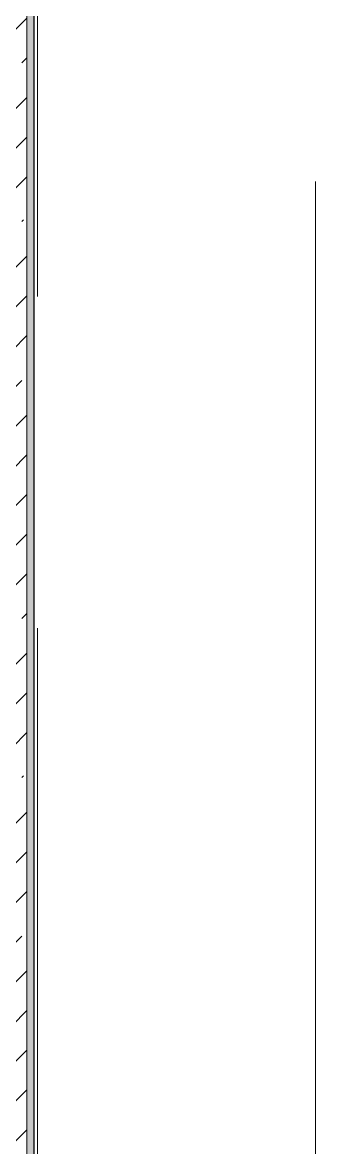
# Model space of a CAD drawing. Header units: millimetres. Extents: x -1178 to 415037, y -3506 to 42334.
# Drawn here: x 47617 to 48460, y 2871 to 6103 of the extents above; entities that cross this region are included whole.
import ezdxf

# ---------------------------------------------------------------- set-up
doc = ezdxf.new("R2010")
doc.units = ezdxf.units.MM
doc.linetypes.add('Осевая', pattern=[6350, 1270, -952.5, 3175, -952.5])
for name, color, linetype, lineweight in [('A-FLOR', 7, 'Continuous', 9), ('A-WALL', 7, 'Continuous', 5), ('I-WALL', 7, 'Continuous', 5), ('Оси', 7, 'Continuous', 9), ('Оси-2', 7, 'Осевая', 9)]:
    doc.layers.add(name, color=color, linetype=linetype, lineweight=lineweight)
doc.layers.add('A-WALL-1', color=9, linetype='Continuous', lineweight=5, true_color=0x808080)
doc.layers.add('A-WALL-FNSH-1', color=9, linetype='Continuous', lineweight=5, true_color=0x808080)

msp = doc.modelspace()

# ---------------------------------------------------------------- hatches: boundary and pattern name
at = {"layer": 'I-WALL'}
h = msp.add_hatch(dxfattribs=at)
h.set_pattern_fill('FP_1', color=256, style=0, pattern_type=2)
h.set_pattern_definition([(45, (0, 0), (-114.04925, 114.04925), []), (45, (114.05, 0), (-114.04925, 114.04925), [201.612, -40.322, 6.706, -33.617])])
h.paths.add_polyline_path([(47630, 400), (47630, 7400), (47410, 7400), (47410, 400)])
h = msp.add_hatch(dxfattribs=at)
h.set_pattern_fill('FP_191', color=256, style=0, pattern_type=2)
h.set_pattern_definition([(0, (0, 0), (243.84, 60.96), [20.117, -162.763, 20.117, -162.763, -975.36]), (0, (0, 0), (243.84, 60.96), [-365.76, 20.117, -345.643, 20.117, -162.763, -426.72]), (0, (0, 0), (243.84, 60.96), [-914.4, 20.117, -101.803, 20.117, -284.683]), (120, (91.44, 30.48), (-174.71291, 180.691634), [20.117, -162.763, 20.117, -162.763, -975.36]), (120, (91.44, 30.48), (-174.71291, 180.691634), [-365.76, 20.117, -345.643, 20.117, -162.763, -426.72]), (120, (91.44, 30.48), (-174.71291, 180.691634), [-914.4, 20.117, -101.803, 20.117, -284.683]), (240, (121.92, 152.4), (-69.12709, -241.651634), [20.117, -162.763, 20.117, -162.763, -975.36]), (240, (121.92, 152.4), (-69.12709, -241.651634), [-365.76, 20.117, -345.643, 20.117, -162.763, -426.72]), (240, (121.92, 152.4), (-69.12709, -241.651634), [-914.4, 20.117, -101.803, 20.117, -284.683])])
h.paths.add_polyline_path([(47650, 820), (47649, 7380), (47630, 7400), (47630, 825)])
h.paths.add_polyline_path([(47650, 7380), (47650, 7400), (47630, 7400)])

# ---------------------------------------------------------------- linework, layer by layer
at = {"layer": 'A-FLOR'}
msp.add_line((47650, 825), (47650, 7379), dxfattribs=at)
at = {"layer": 'A-WALL'}
msp.add_line((47650, 820), (47650, 7380), dxfattribs=at)
at = {"layer": 'A-WALL-1'}
msp.add_line((47630, 7400), (47630, 400), dxfattribs=at)
at = {"layer": 'A-WALL-FNSH-1'}
msp.add_line((47651, 821), (47651, 7379), dxfattribs=at)
at = {"layer": 'Оси'}
for p, q in [((48460, -623.5), (48460, 4376.5)), ((47660, -1906.3), (47660, 3093.7))]:
    msp.add_line(p, q, dxfattribs=at)
at = {"layer": 'Оси-2'}
for p, q in [((47660, 3093.7), (47660, 22398.1)), ((48460, 4376.5), (48460, 22398.1))]:
    msp.add_line(p, q, dxfattribs=at)

doc.saveas('drawing.dxf')
